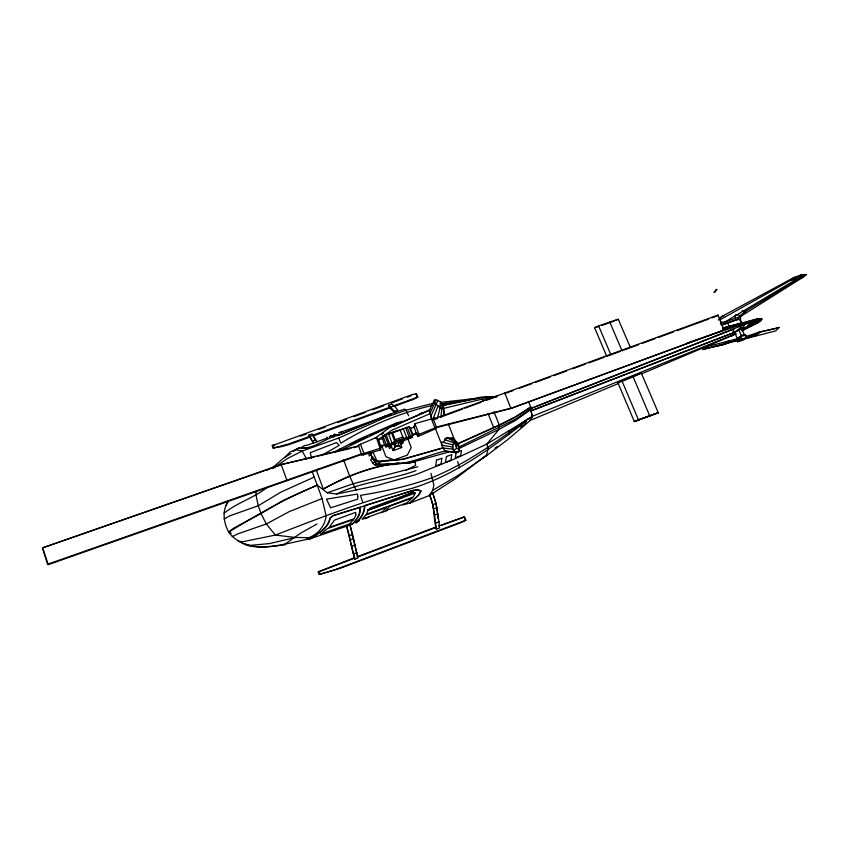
<?xml version="1.0" encoding="UTF-8"?>
<svg xmlns="http://www.w3.org/2000/svg" width="849" height="849" viewBox="0 0 849 849"><rect width="100%" height="100%" fill="white"/><g stroke="black" fill="none" stroke-linecap="round" stroke-linejoin="round"><path stroke-width="1.27" d="M444.101 415.469L443.337 405.737L440.451 401.8L435.558 399.656L434.391 400.25L429.276 410.576L431.653 418.886M256.122 491.306L256.005 495.2L258.255 505.749L261.057 513.56L233.836 528.036L228.593 531.973L230.854 533.299M456.444 452.804L454.735 452.071C452.581 449.471 452.252 445.725 453.727 442.722L455.276 442.149L457.25 442.7L458.609 444.515L459.256 449.599L458.089 452.039L456.444 452.804L445.109 451.052C422.929 456.412 399.295 469.126 376.075 463.108L372.796 458.63L376.011 463.596L378.548 464.743L415.246 462.047L415.564 465.39L405.992 470.335M380.808 446.616L380.66 449.917L361.759 455.244L358.469 445.194L376.351 437.426L378.601 439.793L380.808 446.616L384.618 445.247L382.421 438.434L382.931 436.025L409.112 426.665L410.438 428.405L412.773 434.433L411.998 437.596L385.998 446.945L384.618 445.247M391.071 444.101L390.869 447.678L389.489 448.176L389.67 444.6M358.405 446.372L358.469 445.194M238.357 541.259L242.835 541.726L275.384 535.072L295.293 537.481L308.803 537.64C318.258 534.117 325.05 525.902 326.112 515.757L322.068 498.543L317.261 485.278C286.262 497.885 257.067 514.812 228.646 532.143C248.11 557.315 284.511 543.392 310.055 538.807L352.027 524.342C356.58 519.768 360.708 514.271 359.827 507.415L412.954 490.404L418.44 489.831L420.998 490.966L418.854 494.988L409.855 503.075L418.419 495.147L420.998 490.966M348.897 524.788L352.462 524.183C357.047 519.599 361.165 514.059 360.284 507.182L333.148 515.587L329.879 518.102C327.947 528.524 318.025 533.49 310.055 538.807L306.468 538.775M363.648 454.873L363.786 453.005L360.411 444.08M440.451 401.8L440.1 406.172L441.013 408.496M528.46 401.428L531.315 408.422L531.071 410.99L532.397 416.541L529.925 420.733L507.522 439.793L486.413 455.733L458.237 475.291L432.735 490.308L429.085 495.667L410.279 502.916L402.649 505.006M733.833 329.104L531.315 408.422L531.049 410.948L732.719 333.126L733.759 328.934L733.027 327.279L730.076 327.183L722.605 329.773M440.854 417.666L441.904 408.146L443.337 407.34M370.525 452.623L372.669 458.938L370.026 451.965M378.505 440.557L378.601 439.793L382.421 438.434L382.305 439.198L382.931 436.025L386.327 444.908L385.998 446.945M307.996 447.614L304.579 448.166L299.973 447.54L294.476 450.246L299.527 447.699C313.472 450.225 325.114 437.734 338.401 435.335L389.394 414.312L404.421 409.122L405.96 410.237L408.645 415.798M364.773 505.611C364.974 512.52 361.101 518.155 356.347 522.751L355.911 522.91C360.698 518.293 364.539 512.626 364.327 505.696L412.932 490.489L418.44 489.831M378.612 464.254L378.866 461.718L372.796 458.63M387.897 446.256L388.237 444.229L384.841 435.346M389.373 445.428L389.638 443.931L386.242 435.049M395.687 443.189L395.018 446.638L393.002 450.511L390.901 445.025M398.245 445.481L399.2 440.864L401.736 447.359L398.245 445.481L395.018 446.638L393.809 443.475M432.735 490.308L433.86 485.108L430.963 473.349M410.247 429.191L410.438 428.405L414.216 427.047L414.885 423.651L433.075 418.504L436.513 427.302L436.099 428.543L418.005 436.492L416.35 433.86L414.216 427.047L414.015 427.843L414.885 423.651L419.035 434.338L418.005 436.492L416.636 432.958M411.998 437.596L412.773 434.433L416.551 433.075L419.035 434.338L436.513 427.302M408.783 438.455L409.154 436.917L405.737 428.076M410.12 438.275L410.629 436.184L407.212 427.344M228.593 531.973C223.478 522.358 221.992 510.705 228.169 501.207M437.532 417.772L440.079 408.008L434.911 402.925L434.391 400.25M395.231 439.729L394.743 441.363L392.026 443.072L388.619 434.2L403.36 428.925L406.777 437.776L394.743 441.363L391.697 433.425L392.535 432.703L395.231 439.729L402.882 436.991L403.317 438.275L400.261 430.358M432.682 419.799L433.075 418.504M401.662 440.249L400.93 442.52L401.45 443.878L402.819 443.38L404.336 438.837M434.115 429.552L434.784 427.514L431.334 418.716M401.45 443.878L402.564 440.472M367.882 510.451L366.566 514.186L413.187 497.068L415.278 493.067L412.954 492.346L370.758 507.819L367.882 510.451L415.278 493.067M436.153 404.57L437.702 400.187M310.49 538.648C318.471 533.331 328.393 528.365 330.335 517.932L333.158 515.661L359.827 507.415M432.788 419.555L437.829 406.384M434.083 403.095L435.558 399.656M436.131 404.506L430.708 416.488L432.099 418.536M715.654 290.836L714.094 292.534L715.824 290.655M434.911 402.925L429.668 413.824L391.506 430.401L377.72 439.899M228.434 501.069L225.855 505.887M382.803 438.339L384.491 435.102L397.799 430.337M742.525 330.261L757.701 323.002L761.946 319.044L757.149 318.874L722.51 328.17M513.146 390.529L504.444 393.713L504.826 392.949L510.801 408.284L436.259 427.058L436.036 427.747L510.663 408.528L724.101 329.974L717.925 315.096L433.181 419.204L432.969 419.905L436.662 418.546M745.73 335.164L744.35 334.623L741.315 335.461L736.529 339.26L740.678 336.575L745.73 335.164L746.844 337.658L742.673 340.332L737.632 341.744L736.9 340.088M443.794 441.873L446.309 437.553L454.555 439.867M714.37 292.162L714.444 292.045M716.174 290.188L716.789 289.339L715.601 290.708M714.678 291.971L715.272 291.165M715.017 291.557L716.683 289.435M618.656 383.43L529.85 420.563L532.323 416.371L530.975 410.778L732.645 332.957L741.835 328.595L744.679 324.52L750.824 322.312L750.452 321.484L745.709 322.418L730.076 327.183L728.771 326.09M738.428 318.205L740.339 315.52L745.825 311.169L806.55 274.492L801.668 274.726L793.953 277.474L721.82 316.507L718.286 320.009M750.824 322.312L747.555 326.536L741.835 328.595M738.301 330.654L741.018 327.162L744.35 334.623M716.142 290.018L716.227 289.912M312.103 471.418L317.197 485.097L327.258 492.77L336.491 494.065L376.022 485.798L415.84 474.623L456.359 458.184L486.848 444.091L498.904 429.445L515.534 420.393L531.219 409.345M284.436 457.59L290.485 451.657L296.248 449.737L302.244 451.021L338.634 438.073L385.287 417.549L405.96 410.237L432.82 403.424M388.906 463.989L375.343 465.263L373.125 463.522L374.642 461.824M737.165 338.146L734.778 332.776L741.018 327.162M224.051 519.079L229.559 515.927L258.255 505.749L280.764 492.187L314.236 477.096M371.862 453.345L369.262 456.072L368.806 452.814M717.034 316.03L717.925 315.096M373.295 457.123L370.684 459.829L373.125 463.522M719.506 318.884L721.82 316.507L724.186 315.648M745.677 336.692L760.301 331.694L778.979 327.661L775.837 330.866L744.669 338.921M375.343 465.263L377.105 463.49M726.595 323.511L721.703 324.997L724.399 322.291L795.142 280.074L802.867 277.315L806.55 274.492L791.544 279.841L719.973 319.829M272.444 467.873L283.078 458.524L291.101 453.398M510.663 408.528L724.101 329.974M737.155 319.988L745.825 311.169L742.1 310.819M760.46 318.81L756.226 319.723L757.149 318.874L758.189 320.232L758.624 322.153L757.701 323.002M310.501 436.948L288.151 444.929L280.531 446.882L273.123 448.06L272.253 445.661L412.603 394.456L416.626 393.968L417.835 397.077L413.93 399.2L393.989 406.48M273.123 448.06L288.395 444.048L309.874 436.29M293.308 451.488L294.921 450.087M452.899 451.424L456.624 448.198L456.391 444.526L448.336 424.076M223.998 513.295C237.433 502.375 254.679 497.737 268.04 486.732M329.263 437.023L330.802 435.717L333.933 436.811L330.802 435.717M332.776 435.77L334.782 434.306L338.401 435.335M332.437 436.269L334.782 434.306M273.145 468.404L287.461 458.513L302.244 451.021L306.51 458.948M232.244 536.674L237.497 533.989L266.331 523.971L289.329 511.576L322.068 498.543M429.085 495.667L455.404 478.751L486.753 454.841M494.999 448.261L497.058 446.616M284.765 544.273L300.896 533.023L316.985 523.992M261.121 513.741L266.331 523.971L275.384 535.072C320.434 517.572 365.463 500.135 412.412 488.228C455.181 474.973 491.56 447.89 526.603 420.871L524.65 424.627L520.352 427.015M336.491 494.065C361.218 481.627 390.137 480.216 416.042 470.601M525.892 420.202C496.495 441.958 466.388 463.586 432.396 477.573C409.112 486.116 384.915 491.338 360.485 495.349L362.756 502.364M375.025 438.371L390.073 427.143L429.276 410.576M754.782 336.3L760.481 332.108L778.979 327.661M702.781 349.215L706.06 346.817L739.957 338.072L740.508 339.324L722.679 344.843L702.781 349.215L708.936 347.719M393.989 426.007L430.432 409.367M760.884 320.731L742.047 330.877M381.562 434.497L383.706 433.022M531.315 408.422L516.075 418.875L458.98 447.041M777.037 328.446L778.798 327.247M761.192 320.444L742.196 330.431M530.731 407L515.768 416.679L499.276 425.02L456.316 444.345M530.805 407.17L515.831 416.859L499.35 425.2L456.391 444.526L459.171 446.829M737.632 341.744L741.793 339.069L746.844 337.658M261.057 513.56L283.651 500.146L317.197 485.097M738.333 339.112L739.957 338.072M482.625 458.131L486.413 455.733L488.048 449.217L487.241 445.078M438.413 526.093L463.978 516.977L464.615 516.945L465.878 520.182L461.867 522.294L341.68 567.748L319.171 574.508L318.269 572.003L319.065 571.504L354.532 557.74M318.354 469.051L316.369 470.293L323.267 488.96C346.403 476.162 371.406 466.122 397.863 463.236M319.171 574.508L334.58 569.955L465.878 520.182M486.848 444.091L532.397 416.541L526.932 419.438M733.621 341.68L740.508 339.324M749.094 337.669L760.301 331.694L756.257 333.944M323.331 489.141C346.827 476.087 372.318 466.101 399.2 463.183M300.96 447.71L304.738 445.46L306.882 445.332L327.852 437.882L326.812 437.129M397.502 422.515L359.488 439.018L333.901 452.23M384.533 416.488L391.431 414.185M321.315 455.584L339.303 445.301L336.501 442.552L310.214 452.708L311.668 458.407M361.833 454.109L380.448 448.187L380.914 445.863L389.638 443.931L412.529 435.505L409.112 426.665M799.365 276.021L801.668 274.726L804.035 274.874L802.867 277.315L740.975 316.252L724.399 322.291L720.451 322.026M725.492 342.741L728.495 341.054L729.047 342.306L734.905 340.895L734.353 339.642M334.888 452.167L339.536 449.673M417.825 466.759L352.897 483.845L327.258 492.77M267.424 470.028L274.216 466.441M736.348 333.795L641.77 373.762M349.682 444.483L367.182 436.344M394.371 425.975L399.03 423.63L390.073 427.143M735.149 333.975L531.867 416.519M739.617 329.486L732.645 332.957L732.804 335.164L731.796 336.119L730.851 335.843L733.186 334.729M741.941 328.33L744.255 327.173M747.746 325.432L761.946 319.044L761.171 319.765L760.142 319.097L756.533 319.447L746.526 322.1M458.842 448.59L498.904 429.445L499.35 425.2M749.656 324.997L754.326 322.769M417.835 397.077L393.023 406.034M413.516 491.783L398.319 498.819L367.553 509.92M413.58 491.953L398.383 498.979L367.617 510.09M632.303 377.189L641.324 373.104L658.219 412.635L634.288 421.444L617.839 382.57L641.324 373.104M384.024 416.955L385.764 416.19L338.762 432.884L342.168 431.812M606.706 356.272L594.576 327.629L598.619 325.878L618.284 319.256L630.234 347.177M702.961 349.639L729.047 342.306L722.679 344.843L711.409 347.124M369.612 435.325L373.263 433.786M375.693 432.767L379.344 431.239M634.288 421.444L658.219 412.635M384.544 416.381L337.944 435.388L334.347 434.455M721.703 324.997L738.439 318.991L742.493 322.769L740.084 323.437M621.192 381.689L631.189 377.635M609.179 322.896L618.284 319.256M389.256 426.75L399.147 422.823L400.197 423.046M531.241 408.252L744.679 324.52L744.308 323.692L739.999 324.477M727.773 323.055L738.439 318.991M341.404 563.163L355.02 558.016M358.745 556.604L435.526 527.6M441.713 525.266L464.615 516.945M357.005 556.806L435.951 527.027M346.456 525.722L354.797 559.183L358.119 557.942L349.841 524.024M429.562 495.094C434.815 505.771 433.319 518.346 436.301 529.171L439.57 527.951L439.007 521.806L436.015 503.425L433.001 493.407M436.301 529.171L434.571 515.014L437.872 513.794M354.797 559.183L351.444 546.215L354.818 544.973M435.728 523.026L439.007 521.806M353.449 553.983L356.803 552.741M434.571 515.014L432.703 504.646L436.015 503.425M351.444 546.215L349.332 535.846L352.706 534.605M433.552 508.869L436.853 507.649L435.272 501.239M350.128 540.123L353.492 538.882L349.83 524.48M440.366 417.199L462.546 409.069M465.008 408.157L481.022 402.288M485.957 400.484L497.047 396.419M355.763 522.093L359.414 520.755M364.974 518.643L368.699 517.274M381.127 512.7L387.431 510.451M318.269 572.003L340.162 563.63M300.313 436.163L306.542 433.903M319.001 429.361L325.231 427.089M337.679 422.547L346.403 419.374M353.874 416.647L365.081 412.561M372.552 409.844L383.769 405.758M391.24 403.031L402.447 398.945M407.424 397.13L411.16 395.772M312.994 436.036L390.253 407.838M519.355 388.258L531.792 383.716M535.517 382.347L550.439 376.903M554.174 375.534L566.601 370.992M572.82 368.721L585.248 364.179M588.983 362.82L603.894 357.365M607.629 356.007L620.057 351.465M623.792 350.096L638.713 344.652M642.438 343.283L654.876 338.74M658.601 337.382L673.522 331.927M677.247 330.569L708.331 319.203M712.056 317.844L715.792 316.486M312.358 435.388L390.54 406.936M412.572 435.208L416.35 433.86M750.452 321.484L686.83 343.123M388.577 405.217L394.573 411.309L397.841 410.152L394.265 405.875L391.792 404.082L388.577 405.217L389.298 407.52L395.114 413.038M315.817 439.962L312.103 433.956L308.824 435.113L312.485 441.14L315.817 439.962L317.08 442.053M419.693 413.718L422.919 412.572M601.697 325.538L607.926 323.342M391.028 407.021L394.265 405.875M309.885 436.46L313.196 435.293M47.512 564.277L361.642 453.844L361.6 454.47L48.287 564.638L47.512 564.277L42.45 547.892L281.189 464.573L358.639 445.884M279.99 465.21L42.45 547.892M722.637 328.064L742.493 322.769M444.6 438.997L452.464 437.628L457.25 442.7M749.189 323.925L754.167 322.408M442.955 447.805L402.585 459.245L377.083 461.23M729.259 326.462L731.668 325.793M402.638 421.263L398.361 422.452L340.385 450.437L339.961 448.686M403.975 463.342L410.109 462.758L448.569 452.061M272.253 445.661L274.63 445.003M432.555 405.355C400.155 412.858 369.209 425.699 340.905 443.157L338.634 438.073M617.839 382.57L620.078 381.986M745.199 338.199L750.389 336.883L749.837 335.652L748.542 336.437L751.959 335.61M730.076 327.183L742.854 324.021M750.527 322.121L758.189 320.232M437.734 406.469L440.1 406.172L442.297 408.719L482.264 399.094L492.494 398.287M314.767 456.868L281.189 464.573L287.004 480.651M317.346 456.253L332.819 452.602M335.387 451.997L350.86 448.346M353.439 447.741L357.312 446.829M295.293 537.481L269.515 543.583L248.29 545.557L244.31 543.965M594.576 327.629L597.961 326.865M441.851 405.387L480.683 397.152L497.015 396.451M442.69 405.642L481.479 397.64L496.538 396.833M387.293 460.72L389.787 460.222M349.332 524.682L352.462 524.183M379.354 461.654L402.649 459.426L443.029 447.985L453.069 449.174M441.629 403.774L469.03 400.07L468.17 399.295L440.642 402.362M284.988 544.867C269.971 546.501 253.257 550.279 239.641 541.545M388.938 414.577L390.996 414.333M415.246 462.047L407.191 462.938L410.109 462.758M468.17 399.295L478.645 398.393M440.079 408.008L441.904 408.146M454.735 452.071L445.109 451.052L443.029 447.985L435.378 428.416M381.052 461.952L377.158 461.41L373.295 452.623M454.204 451.572L458.089 452.039M245.128 544.4L248.619 544.846M452.857 447.083L441.979 445.29L441.703 443.082M735.743 314.523L740.339 315.52M441.565 441.979L452.942 444.855M485.67 396.451L488.568 398.34M444.717 439.708L453.727 442.722M434.391 417.867L436.853 418.79M417.973 490.075L420.552 491.125M372.732 458.439L376.107 460.031M459.256 449.599L456.624 448.198L454.321 442.329M447.635 438.01L455.276 442.149M228.646 532.143L230.917 533.469M454.629 440.047L458.609 444.515M313.886 437.744L315.372 439.761M394.573 411.309L395.963 413.346M312.485 441.14L313.748 443.242M313.408 443.199L308.824 435.113M356.156 490.266L349.735 476.321M720.419 323.151L721.544 325.528M722.669 327.905L723.794 330.272M738.726 329.656L741.315 335.461L740.678 336.575L741.793 339.069M727.444 322.662L728.909 325.952M706.06 346.817L706.623 348.09M609.773 322.047L622.084 350.945M632.951 376.447L649.655 415.66M598.619 325.878L610.771 354.532M621.924 380.84L638.406 419.724M493.927 411.68L499.276 425.02M482.264 399.094L483.219 401.471M487.973 413.357L493.694 427.62M444.993 415.575L444.038 413.145L443.337 405.737M415.925 393.819L417.135 396.939M463.978 516.977L465.241 520.225M407.626 438.243L411.213 447.54L407.34 455.117L393.989 459.935L385.913 456.666L381.456 444.982M390.349 446.319L390.869 447.678M388.969 446.818L389.489 448.176M376.351 437.426L380.66 449.917L379.758 447.54M343.495 459.659L349.671 476.14M272.975 445.003L273.856 447.402M319.065 571.504L319.977 573.998M43.108 549.218L47.894 563.46M457.685 461.559L459.553 467.969M432.459 492.653L434.868 500.019M429.69 494.627L432.703 504.646M356.145 551.574L357.588 556.838M346.785 526.444L349.332 535.846M508.965 430.942L509.347 434.253M353.492 538.882L355.954 550.555M734.82 315.563L735.255 318.163M436.853 507.649L438.042 518.601M740.424 316.804L740.742 321.909M442.287 403.965L442.297 408.719M357.769 496.336L357.684 499.138L330.601 507.84L326.504 499.127L357.578 494.065L357.769 496.336M436.535 460.137L435.686 465.963L441.002 464.021L441.947 458.173L436.535 460.137M456.146 452.506L455.319 457.675L460.625 455.743L461.527 450.554L456.146 452.506M446.447 456.539L445.428 462.408L450.734 460.476L451.838 454.586L446.447 456.539M795.863 277.782L795.142 280.074L791.544 279.841L793.953 277.474L795.863 277.782M355.837 514.865L354.224 518.718L329.168 527.42L334.527 520.087L355.657 512.35L355.837 514.865M395.093 446.818L393.076 450.692L401.81 447.54L398.319 445.661L395.093 446.818M389.585 506.291L385.849 510.578L406.915 502.831L412.285 497.949L389.585 506.291M365.887 514.993L362.077 519.323L382.4 511.841L386.528 507.415L365.887 514.993M353.534 519.535L349.48 523.95L320.487 534.117L327.661 528.534L353.534 519.535M638.48 419.894L634.362 421.613L658.293 412.805L638.48 419.894"/></g></svg>
